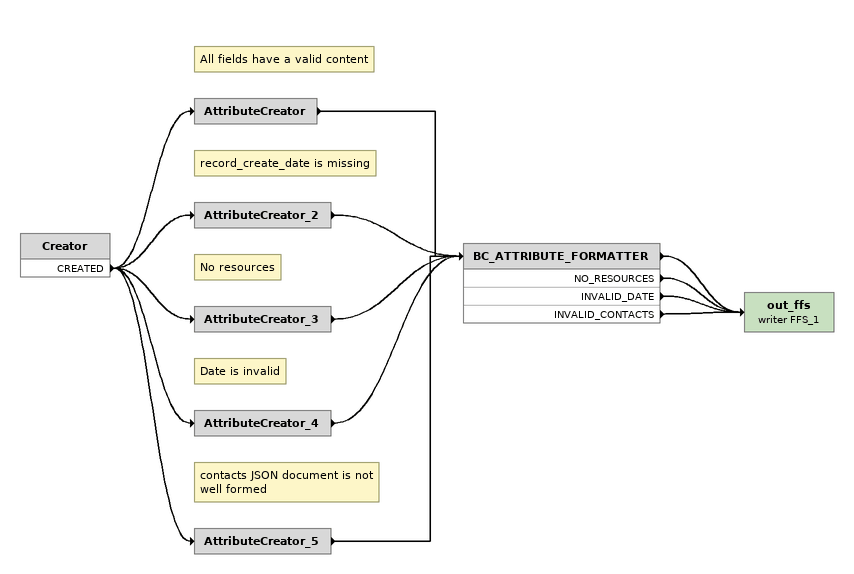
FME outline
Creator
    CREATED -> AttributeCreator
    CREATED -> AttributeCreator_2
    CREATED -> AttributeCreator_3
    CREATED -> AttributeCreator_4
    CREATED -> AttributeCreator_5
Note: All fields have a valid content
AttributeCreator
    -> BC_ATTRIBUTE_FORMATTER
Note: record_create_date is missing
AttributeCreator_2
    -> BC_ATTRIBUTE_FORMATTER
Note: No resources
AttributeCreator_3
    -> BC_ATTRIBUTE_FORMATTER
Note: Date is invalid
AttributeCreator_4
    -> BC_ATTRIBUTE_FORMATTER
Note: contacts JSON document is not well formed
AttributeCreator_5
    -> BC_ATTRIBUTE_FORMATTER
BC_ATTRIBUTE_FORMATTER
    NO_RESOURCES -> out_ffs (writer FFS_1)
    INVALID_DATE -> out_ffs (writer FFS_1)
    INVALID_CONTACTS -> out_ffs (writer FFS_1)
    -> out_ffs (writer FFS_1)
out_ffs (writer FFS_1)
